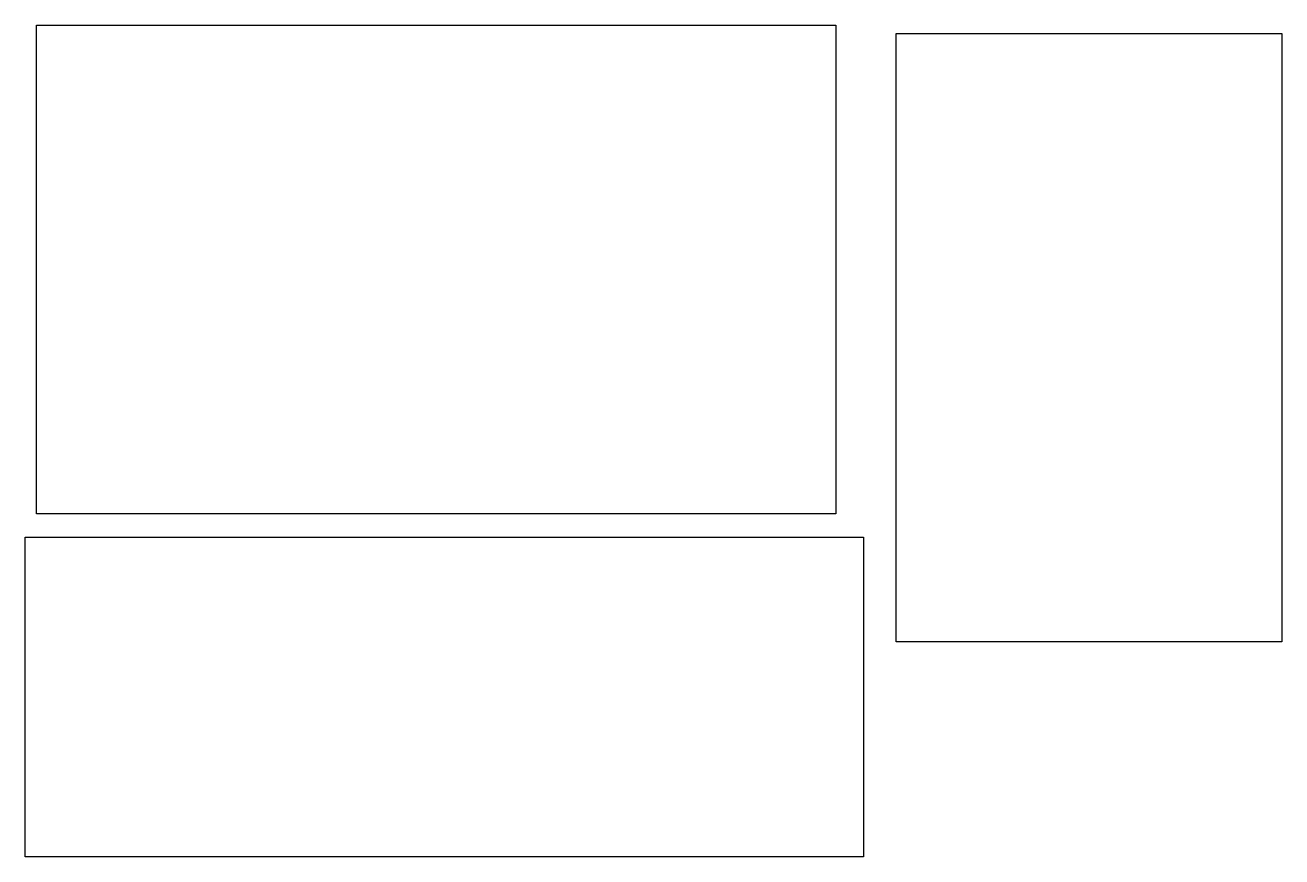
# Model space of a CAD drawing. Header units: millimetres. Extents: x 2 to 146, y 2 to 98.
import ezdxf

# ---------------------------------------------------------------- set-up
doc = ezdxf.new("R2010")
doc.units = ezdxf.units.MM
doc.layers.get('0').update_dxf_attribs({"linetype": 'CONTINUOUS'})

msp = doc.modelspace()

# ---------------------------------------------------------------- linework, layer by layer
for points in [[(2.9, 41.7), (2.9, 98), (94.95, 98), (94.95, 41.7)], [(146.33, 26.98), (101.9, 26.98), (101.9, 97.04), (146.33, 97.04)], [(98.13, 2.2), (1.6, 2.2), (1.6, 39.01), (98.13, 39.01)]]:
    msp.add_lwpolyline(points, close=True)

doc.saveas('drawing.dxf')
